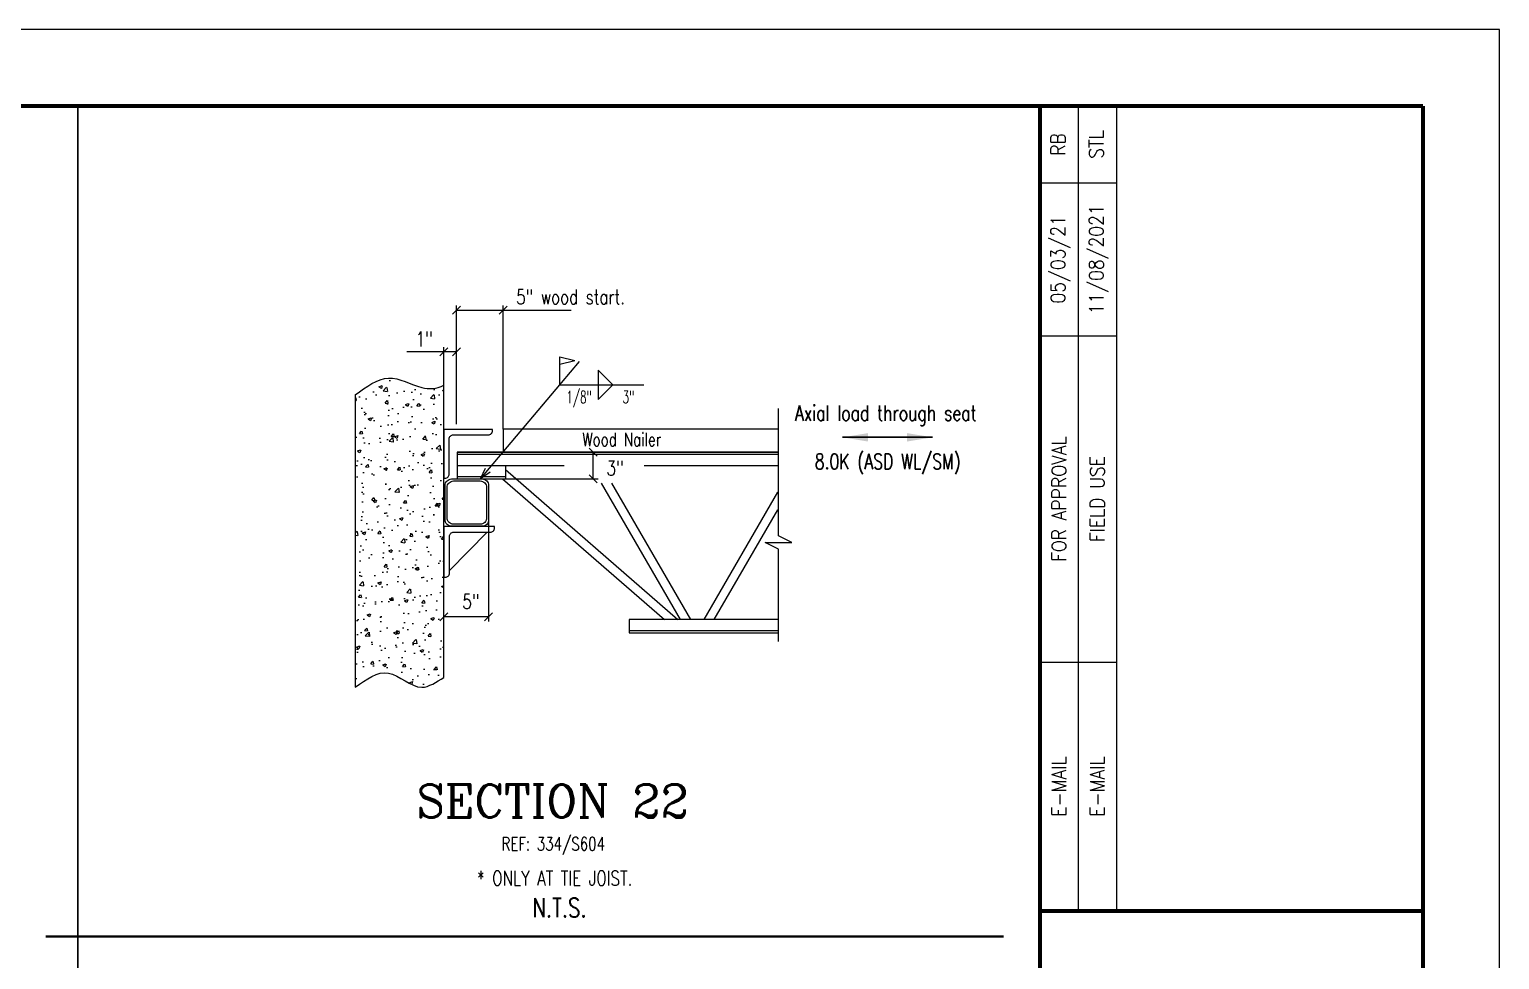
# Paper-space layout 'J1.1' of a CAD drawing. Extents: x -1.7 to 34.3, y -23.5 to 0.5.
# Drawn here: x 24.66 to 34.25, y -5.57 to 0.5 of the extents above; entities that cross this region are included whole.
import ezdxf
from ezdxf.enums import TextEntityAlignment as Align

# ---------------------------------------------------------------- set-up
doc = ezdxf.new("R2010")
doc.units = 0
doc.header["$LTSCALE"] = 0.5
doc.header["$MEASUREMENT"] = 0
doc.layers.get('0').update_dxf_attribs({"linetype": 'CONTINUOUS'})
doc.layers.get('DEFPOINTS').update_dxf_attribs({"linetype": 'CONTINUOUS'})
for name, color, linetype in [('A-DETALLESECCION', 7, 'CONTINUOUS'), ('DIMS', 7, 'CONTINUOUS'), ('SECT-STANDARD', 4, 'CONTINUOUS'), ('TITLE-BORDER-THIN', 254, 'CONTINUOUS')]:
    doc.layers.add(name, color=color, linetype=linetype)
for name, color, linetype, lineweight in [('RTU', 4, 'CONTINUOUS', 20), ('SECT-TEXT-NORMAL', 2, 'CONTINUOUS', 30), ('TITLE-BORDER', 4, 'CONTINUOUS', 70), ('TITLE-ERECTION-NOTES-DECK ONLY', 40, 'CONTINUOUS', 18), ('TITLE-ERECTION-NOTES-JOISTS', 40, 'CONTINUOUS', 18), ('TITLE-INFO-ATTRIB', 1, 'CONTINUOUS', 40), ('Verify', 141, 'CONTINUOUS', 35)]:
    doc.layers.add(name, color=color, linetype=linetype, lineweight=lineweight)
doc.layers.add('TITLE-ACTUAL-PAPER-SIZE', color=250, linetype='CONTINUOUS', plot=False)
doc.styles.add('NORMAL', font='simplex.shx', dxfattribs={"width": 0.75})
doc.styles.add('NOTES', font='romans.shx', dxfattribs={"width": 0.95})
doc.styles.add('Revision Block', font='romans.shx', dxfattribs={"width": 0.875})
doc.styles.add('ROMANC', font='ROMANC.shx')
doc.styles.add('SECTION-ATTRIB-NORM', font='simplex.shx', dxfattribs={"width": 0.75})
doc.styles.add('TITLE-ATTRIB', font='SIMPLEX', dxfattribs={"width": 0.75})
doc.dimstyles.new('SECTIONS', dxfattribs={"dimtxt": 0.125, "dimasz": 0.09375, "dimexe": 0.0625, "dimexo": 0.125, "dimgap": 0.0625, "dimtad": 0, "dimdec": 4, "dimlfac": 96, "dimrnd": 0.0625, "dimzin": 3, "dimdsep": 46, "dimlunit": 4, "dimtxsty": 'SECTION-ATTRIB-NORM', "dimcen": 0.09375, "dimclrt": 2, "dimadec": 0, "dimazin": 0, "dimtfac": 0.625, "dimtdec": 4, "dimtmove": 0, "dimatfit": 2, "dimfxl": 1, "dimtolj": 1, "dimtzin": 3, "dimarcsym": 0})

# ---------------------------------------------------------------- blocks, each defined once
blk = doc.blocks.new('nmbs-d-title')
at = {"layer": 'TITLE-ACTUAL-PAPER-SIZE'}
for p, q in [((34.25, 0.5), (-1.75, 0.5)), ((34.25, -23.5), (34.25, 0.5))]:
    blk.add_line(p, q, dxfattribs=at)
at = {"layer": 'TITLE-BORDER'}
for p, q in [((33.75, 0), (0, 0)), ((31.25, 0), (31.25, -21.5)), ((33.75, 0), (33.75, -23)), ((31.25, -5.25), (33.75, -5.25))]:
    blk.add_line(p, q, dxfattribs=at)
at = {"layer": 'TITLE-ERECTION-NOTES-JOISTS', "style": 'NOTES', "width": 0.95}
blk.add_attdef('PAINT', text='', height=0.0781, dxfattribs=at).set_placement((26.3458, -18.5115), align=Align.BOTTOM_CENTER)
at = {"layer": 'TITLE-INFO-ATTRIB', "style": 'TITLE-ATTRIB', "width": 0.875, "flags": 8}
for tag, height, p in [('CHKR', 0.1875, (33.5312, -14.7811)), ('DTLR', 0.1875, (33.5312, -16.2811)), ('PONO', 0.1875, (33.5312, -19.7005)), ('JOBLOCATION', 0.1875, (32.3646, -20.7005)), ('CUSTOMER', 0.1875, (32.9479, -20.7005)), ('JOB', 0.25, (31.75, -20.7005))]:
    blk.add_attdef(tag, text='', height=height, rotation=90, dxfattribs=at).set_placement(p, align=Align.MIDDLE_LEFT)
for tag, height, p in [('FILENO', 0.1875, (32.8125, -22.1277)), ('DRAWING', 0.3125, (32.5, -22.9402))]:
    blk.add_attdef(tag, text='', height=height, dxfattribs=at).set_placement(p, align=Align.BOTTOM_CENTER)
blk = doc.blocks.new('_OBLIQUE')
at = {"color": 0, "linetype": 'ByBlock'}
blk.add_line((-0.5, -0.5), (0.5, 0.5), dxfattribs=at)
blk = doc.blocks.new('*D2330')
at = {"layer": 'DEFPOINTS', "color": 0, "transparency": 16777216}
for p in [(27.5427, -2.2578), (28.3366, -2.2578), (27.7273, -2.431)]:
    blk.add_point(p, dxfattribs=at)
at = {"layer": 'RTU', "color": 0, "lineweight": -2, "transparency": 16777216}
for p, q in [((27.544, -2.2578), (28.3678, -2.2578)), ((28.3366, -2.431), (28.3366, -2.2578)), ((27.7286, -2.431), (28.3678, -2.431))]:
    blk.add_line(p, q, dxfattribs=at)
at = {"layer": 'RTU', "color": 0, "lineweight": -2, "transparency": 16777216, "xscale": 0.05208333227117334, "yscale": 0.05208333227117334, "zscale": 0.05208333227117334}
for p, rotation in [((28.3366, -2.2578), 90), ((28.3366, -2.431), 270)]:
    blk.add_blockref('_OBLIQUE', p, dxfattribs=dict(at, rotation=rotation))
blk = doc.blocks.new('*D2331')
at = {"layer": 'DEFPOINTS', "color": 0, "transparency": 16777216}
for p in [(27.3614, -1.6031), (27.3614, -1.8207), (27.4437, -2.0758)]:
    blk.add_point(p, dxfattribs=at)
at = {"layer": 'RTU', "color": 0, "lineweight": -2, "transparency": 16777216}
for p, q in [((27.3614, -1.6031), (27.1191, -1.6031)), ((27.3614, -1.8194), (27.3614, -1.5719)), ((27.4437, -1.6031), (27.3614, -1.6031)), ((27.4437, -2.0745), (27.4437, -1.5719))]:
    blk.add_line(p, q, dxfattribs=at)
at = {"layer": 'RTU', "color": 0, "lineweight": -2, "transparency": 16777216, "xscale": 0.05208333227117334, "yscale": 0.05208333227117334, "zscale": 0.05208333227117334, "rotation": 180}
blk.add_blockref('_OBLIQUE', (27.3614, -1.6031), dxfattribs=at)
at = {"layer": 'RTU', "color": 0, "lineweight": -2, "transparency": 16777216, "xscale": 0.05208333227117334, "yscale": 0.05208333227117334, "zscale": 0.05208333227117334}
blk.add_blockref('_OBLIQUE', (27.4437, -1.6031), dxfattribs=at)
blk = doc.blocks.new('*D2332')
at = {"layer": 'DEFPOINTS', "color": 0, "transparency": 16777216}
for p in [(27.6534, -2.6996), (27.3614, -3.3313), (27.3614, -3.3313)]:
    blk.add_point(p, dxfattribs=at)
at = {"layer": 'RTU', "color": 0, "lineweight": -2, "transparency": 16777216}
for p, q in [((27.6534, -2.7009), (27.6534, -3.3626)), ((27.3614, -3.33), (27.3614, -3.3001)), ((27.6534, -3.3313), (27.3614, -3.3313))]:
    blk.add_line(p, q, dxfattribs=at)
at = {"layer": 'RTU', "color": 0, "lineweight": -2, "transparency": 16777216, "xscale": 0.05208333227117334, "yscale": 0.05208333227117334, "zscale": 0.05208333227117334, "rotation": 180}
blk.add_blockref('_OBLIQUE', (27.3614, -3.3313), dxfattribs=at)
at = {"layer": 'RTU', "color": 0, "lineweight": -2, "transparency": 16777216, "xscale": 0.05208333227117334, "yscale": 0.05208333227117334, "zscale": 0.05208333227117334}
blk.add_blockref('_OBLIQUE', (27.6534, -3.3313), dxfattribs=at)
blk = doc.blocks.new('*D2333')
at = {"layer": 'DEFPOINTS', "color": 0, "transparency": 16777216}
for p in [(27.7496, -1.3317), (27.4437, -1.5719), (27.7496, -2.11)]:
    blk.add_point(p, dxfattribs=at)
at = {"layer": 'RTU', "color": 0, "lineweight": -2, "transparency": 16777216}
for p, q in [((27.4437, -1.5706), (27.4437, -1.3005)), ((27.4437, -1.3317), (27.7496, -1.3317)), ((27.7496, -2.1087), (27.7496, -1.3005)), ((27.7496, -1.3317), (28.1918, -1.3317))]:
    blk.add_line(p, q, dxfattribs=at)
at = {"layer": 'RTU', "color": 0, "lineweight": -2, "transparency": 16777216, "xscale": 0.05208333227117334, "yscale": 0.05208333227117334, "zscale": 0.05208333227117334, "rotation": 180}
blk.add_blockref('_OBLIQUE', (27.4437, -1.3317), dxfattribs=at)
at = {"layer": 'RTU', "color": 0, "lineweight": -2, "transparency": 16777216, "xscale": 0.05208333227117334, "yscale": 0.05208333227117334, "zscale": 0.05208333227117334}
blk.add_blockref('_OBLIQUE', (27.7496, -1.3317), dxfattribs=at)
blk = doc.blocks.new('Rel-Rev')
at = {"layer": 'TITLE-BORDER-THIN'}
for p, q in [((0.25, 5.25), (0.25, 0)), ((0, 4.75), (0.25, 4.75)), ((0, 3.75), (0.25, 3.75)), ((0, 1.6224), (0.25, 1.6224))]:
    blk.add_line(p, q, dxfattribs=at)
at = {"layer": 'TITLE-INFO-ATTRIB', "style": 'Revision Block', "width": 0.875}
for tag, p in [('ID', (0.1189, 5)), ('DATE', (0.1189, 4.25)), ('PURPOSE', (0.125, 2.6862)), ('COPIES', (0.125, 0.8112))]:
    blk.add_attdef(tag, text='', height=0.0937, rotation=90, dxfattribs=at).set_placement(p, align=Align.MIDDLE_CENTER)

psp = doc.layouts.new('J1.1')

# ---------------------------------------------------------------- hatches: boundary and pattern name
at = {"layer": 'SECT-STANDARD'}
h = psp.add_hatch(dxfattribs=at)
h.set_pattern_fill('AR-CONC', color=254, scale=0.028869, style=0)
h.set_pattern_definition([(50, (-389.2397, -4688.97327), (0.207063761, -0.018115732), [0.021651532, -0.238166856]), (355, (-389.2397, -4688.97327), (-0.04005572, 0.217148164), [0.017321226, -0.190533485]), (100.4514, (-389.22245, -4688.97478), (0.167008195, 0.199032301), [0.0184009705, -0.202410682]), (46.1842, (-389.2397, -4688.91554), (0.308098722, -0.047783204), [0.032477299, -0.357250284]), (96.6356, (-389.21403, -4688.91952), (0.269825064, 0.281215262), [0.027601457, -0.303615974]), (351.1842, (-389.2397, -4688.91554), (0.269824845, 0.281215472), [0.025981839, -0.285800227]), (21, (-389.21084, -4688.92997), (0.172319365, -0.116230879), [0.021651532, -0.238166856]), (326, (-389.21084, -4688.92997), (0.070241997, 0.209341462), [0.017321226, -0.190533485]), (71.4514, (-389.19648, -4688.93966), (0.242561433, 0.093110393), [0.0184009705, -0.202410682]), (37.5, (-389.239705, -4688.973274), (0.0035103933, 0.0961021607), [0, -0.188223988, 0, -0.193420356, 0, -0.1912552026]), (7.5, (-389.2397, -4688.97327), (0.0759447814, 0.1138615727), [0, -0.1102784716, 0, -0.1838936816, 0, -0.0728934923]), (327.5, (-389.30408, -4688.973274), (0.1541076501, -0.0065113005), [0, -0.0721717746, 0, -0.2251759367, 0, -0.2987911468]), (317.5, (-389.33295, -4688.97327), (0.168358323, 0.028899017), [0, -0.093823307, 0, -0.149539917, 0, -0.2121850173])])
edge = h.paths.add_edge_path()
edge.add_spline(control_points=[(26.78407221, -1.88324276), (26.85624399, -1.83045426), (27.00058753, -1.72487727), (27.1930456, -1.8478404), (27.31333189, -1.84805043), (27.36144641, -1.82067861)], knot_values=[0, 0, 0, 0, 0.2548168766, 0.5096337533, 0.6795116711, 0.6795116711, 0.6795116711, 0.6795116711], degree=3, periodic=0)
edge.add_line((27.36144641, -1.82067861), (27.36144641, -3.72899696))
edge.add_spline(control_points=[(27.36144641, -3.72899696), (27.31333189, -3.75636877), (27.1930456, -3.8443496), (27.00058753, -3.63319561), (26.85624399, -3.73877261), (26.78407221, -3.79156111)], knot_values=[0, 0, 0, 0, 0.1698779178, 0.4246947944, 0.6795116711, 0.6795116711, 0.6795116711, 0.6795116711], degree=3, periodic=0)
edge.add_line((26.78407221, -3.79156111), (26.78407221, -1.88324276))

# ---------------------------------------------------------------- linework, layer by layer
for p, q in [((29.53853675, -2.10869947), (27.74958655, -2.10869947)), ((27.74958655, -2.11000034), (27.74958655, -2.2578245)), ((27.44848974, -2.25782515), (29.53853675, -2.25782517))]:
    psp.add_line(p, q)
at = {"layer": 'A-DETALLESECCION'}
for p, q in [((28.11871309, -1.81829448), (28.11871309, -1.6357656)), ((28.11871309, -1.6357656), (28.21655956, -1.65962911)), ((28.11871309, -1.68349263), (28.21655956, -1.65962911)), ((28.11871309, -1.68349263), (28.21655956, -1.65962911)), ((29.53853675, -2.25782515), (27.74958655, -2.25782516)), ((27.36144641, -3.06109256), (27.36144641, -2.74353676)), ((27.64394155, -2.78028675), (27.39819641, -3.02915346))]:
    psp.add_line(p, q, dxfattribs=at)
psp.add_lwpolyline([(28.36882273, -1.72226597), (28.36882273, -1.914323), (28.46485124, -1.81829448)], close=True, dxfattribs=at)
psp.add_lwpolyline([(29.54589102, -3.49339048), (29.54589102, -2.89004185), (29.45928489, -2.84673878), (29.63249715, -2.84673878), (29.54589102, -2.80343572), (29.54589102, -1.97225871)], dxfattribs=at)
for points in [[(27.42318641, -2.14475427), (27.6525064, -2.14475427, 0.4142135624), (27.6789664, -2.11829427), (27.6789664, -2.10947427), (27.36144641, -2.10947427), (27.36144641, -2.42699426), (27.37026641, -2.42699426, 0.4142135624), (27.39672641, -2.40053426), (27.39672641, -2.17121427, -0.4142135624)], [(27.41193307, -2.43272811), (27.61173397, -2.43272811, -0.4142135624), (27.65340063, -2.47439477), (27.65340063, -2.69962039, -0.4142135624), (27.61173397, -2.74128706), (27.41193307, -2.74128706, -0.4142135624), (27.37026641, -2.69962039), (27.37026641, -2.47439477, -0.4142135624)], [(27.42495391, -2.44574894), (27.59871313, -2.44574894, -0.4142135624), (27.6403798, -2.48741561), (27.6403798, -2.68659956, -0.4142135624), (27.59871313, -2.72826623), (27.42495391, -2.72826623, -0.4142135624), (27.38328724, -2.68659956), (27.38328724, -2.48741561, -0.4142135624)], [(27.42575891, -2.78028675), (27.6646339, -2.78028675, 0.4142135624), (27.6921964, -2.75272425), (27.6921964, -2.74353676), (27.36144641, -2.74353676), (27.36144641, -3.07428675), (27.37063391, -3.07428675, 0.4142135624), (27.39819641, -3.04672425), (27.39819641, -2.80784925, -0.4142135624)]]:
    psp.add_lwpolyline(points, format="xyb", close=True, dxfattribs=at)
at = {"layer": 'DIMS', "color": 7, "linetype": 'Continuous'}
for points in [[(18.50470133, 0.00007497), (24.9733676, 0.00007497), (24.9733676, -5.75105308), (18.50470133, -5.75105308)], [(24.97336745, 0.00007573), (31.25029319, 0.00007573), (31.25029319, -5.75105232), (24.97336745, -5.75105232)]]:
    psp.add_lwpolyline(points, close=True, dxfattribs=at)
at = {"layer": 'SECT-STANDARD', "color": 254}
for p, q in [((27.36144641, -3.72899696), (27.36144641, -1.82067861)), ((26.78407221, -1.88324276), (26.78407221, -3.79156111))]:
    psp.add_line(p, q, dxfattribs=at)
at = {"layer": 'SECT-STANDARD', "color": 1}
for p, q in [((29.53853675, -2.25782515), (27.44848974, -2.25782515)), ((27.44848974, -2.25782515), (27.44848974, -2.43103676)), ((29.53853675, -2.27225945), (27.44848974, -2.27225945)), ((27.44848974, -2.34443096), (28.14660539, -2.34443096)), ((27.76348663, -2.34443096), (27.76348663, -2.43103676)), ((27.76348663, -2.37143004), (28.88917501, -3.35021303)), ((28.66784367, -2.34443096), (29.53853675, -2.34443096)), ((27.44848974, -2.41660246), (27.76348663, -2.41660246)), ((27.44848974, -2.43103676), (27.76348663, -2.43103676)), ((27.74404574, -2.43103676), (28.80118104, -3.35021303)), ((28.38797668, -2.45990536), (28.90360931, -3.35021303)), ((28.45469823, -2.45990536), (28.97033086, -3.35021303)), ((29.53853675, -2.51866705), (29.05693667, -3.35021303)), ((29.53853675, -2.63387059), (29.12365822, -3.35021303)), ((29.53853675, -3.35021303), (28.57023223, -3.35021303)), ((28.57023223, -3.35021303), (28.57023223, -3.43564928)), ((28.57023223, -3.42121498), (29.53853675, -3.42121498)), ((28.57023223, -3.43564928), (29.53853675, -3.43564928))]:
    psp.add_line(p, q, dxfattribs=at)
at = {"layer": 'SECT-STANDARD', "color": 254}
for points in [[(26.78407221, -1.88324276), (26.85624399, -1.83045426), (27.00058753, -1.72487727), (27.1930456, -1.8478404), (27.31333189, -1.84805043), (27.36144641, -1.82067861)], [(26.78407221, -3.79156111), (26.85624399, -3.73877261), (27.00058753, -3.63319561), (27.1930456, -3.8443496), (27.31333189, -3.75636877), (27.36144641, -3.72899696)]]:
    psp.add_open_spline(points, degree=3, knots=[0, 0, 0, 0, 0.25481687665, 0.5096337533, 0.67951167106, 0.67951167106, 0.67951167106, 0.67951167106], dxfattribs=at)
at = {"layer": 'TITLE-ERECTION-NOTES-DECK ONLY'}
psp.add_line((24.76414144, -5.41830937), (31.01414144, -5.41830937), dxfattribs=at)
at = {"layer": 'TITLE-ERECTION-NOTES-JOISTS', "lineweight": 40}
psp.add_line((31.01414144, -5.41830937), (24.76414144, -5.41830937), dxfattribs=at)

# ---------------------------------------------------------------- block references
psp.add_blockref('nmbs-d-title', (0.00029319, 0.00009905))
for p, values in [((31.25029317, -5.24990102), {'COPIES': 'E-MAIL', 'PURPOSE': 'FOR APPROVAL', 'DATE': '05/03/21', 'ID': 'RB'}), ((31.50029315, -5.24990109), {'COPIES': 'E-MAIL', 'PURPOSE': 'FIELD USE', 'DATE': '11/08/2021', 'ID': 'STL'})]:
    psp.add_blockref('Rel-Rev', p).add_auto_attribs(values)

# ---------------------------------------------------------------- texts
at = {"style": 'SECTION-ATTRIB-NORM', "width": 0.75}
psp.add_text('Wood Nailer', height=0.0866061295, dxfattribs=at).set_placement((28.26494938, -2.21845013))
at = {"layer": 'A-DETALLESECCION', "insert": (28.07098914, -4.53328125), "char_height": 0.2147304294, "attachment_point": 5, "style": 'ROMANC'}
psp.add_mtext('\\A1;SECTION 22', dxfattribs=at)
at = {"layer": 'A-DETALLESECCION', "style": 'SECTION-ATTRIB-NORM', "width": 0.625, "flags": 8}
for tag, text, p in [('1/8"', '1/8"', (28.24376791, -1.89831824)), ('3"', '1"', (28.56589894, -1.89831824))]:
    psp.add_attdef(tag, text=text, height=0.080023763, dxfattribs=at).set_placement(p, align=Align.MIDDLE_CENTER)
at = {"layer": 'SECT-TEXT-NORMAL', "lineweight": -2, "style": 'SECTION-ATTRIB-NORM', "width": 0.75}
for s, height, p in [('5" wood start.', 0.096028515, (27.83332408, -1.29299862)), ('3"', 0.096028515, (28.42325536, -2.40958949)), ('5"', 0.096028515, (27.48214234, -3.27961147)), ('REF: 334/S604', 0.08535868, (27.73791446, -4.85551031))]:
    psp.add_text(s, height=height, dxfattribs=at).set_placement(p)
at = {"layer": 'SECT-TEXT-NORMAL', "style": 'SECTION-ATTRIB-NORM', "width": 0.75}
psp.add_text('N.T.S.', height=0.125023998, dxfattribs=at).set_placement((27.93920955, -5.29250659))
at = {"layer": 'SECT-TEXT-NORMAL', "lineweight": -2, "insert": (28.08478401, -5.03719432), "char_height": 0.096028515, "attachment_point": 5, "style": 'SECTION-ATTRIB-NORM'}
psp.add_mtext('* ONLY AT TIE JOIST.', dxfattribs=at)
at = {"layer": 'SECT-TEXT-NORMAL', "lineweight": -2, "style": 'SECTION-ATTRIB-NORM', "width": 0.75, "flags": 8}
psp.add_attdef('1"', text='', height=0.09602852, dxfattribs=at).set_placement((27.28868298, -1.51948727), align=Align.MIDDLE_RIGHT)
at = {"layer": 'Verify', "style": 'NORMAL', "width": 0.75}
for s, p in [('Axial load through seat', (29.65369898, -2.05245521)), ('8.0K (ASD WL/SM)', (29.78190804, -2.3682378))]:
    psp.add_text(s, height=0.0997702612, dxfattribs=at).set_placement(p)

# ---------------------------------------------------------------- dimensions: what is measured, and where the dimension line sits
at = {"layer": 'RTU'}
for base, p1, p2, picture, middle in [((27.74958655, -1.33171885), (27.44371913, -1.5718627), (27.74958655, -2.11000034), '*D2333', (28.19113761, -1.33171885)), ((27.36144641, -1.6031127), (27.44371913, -2.07576373), (27.36144641, -1.82067861), '*D2331', (27.11971889, -1.6031127)), ((27.36144641, -3.33132762), (27.65340063, -2.69962039), (27.36144641, -3.33132762), '*D2332', (27.52026887, -3.33132762))]:
    dim = psp.add_linear_dim(base=base, p1=p1, p2=p2, text=' ', dimstyle='SECTIONS', override={"dimscale": 0.010417, "dimtxt": 5, "dimasz": 5, "dimexe": 3, "dimlfac": 9216.000188, "dimblk1": 'OBLIQUE', "dimblk2": 'OBLIQUE', "dimsah": 1}, dxfattribs=at)
    dim.commit()
    dim.dimension.update_dxf_attribs({"geometry": picture, "text_midpoint": middle, "dimtype": 160})
dim = psp.add_linear_dim(base=(28.33656884, -2.2578245), p1=(27.72730919, -2.43103676), p2=(27.54269716, -2.2578245), angle=90, text=' ', dimstyle='SECTIONS', override={"dimscale": 0.010417, "dimtxt": 5, "dimasz": 5, "dimexe": 3, "dimlfac": 9216.000188, "dimblk1": 'OBLIQUE', "dimblk2": 'OBLIQUE', "dimsah": 1}, dxfattribs=at)
dim.commit()
dim.dimension.update_dxf_attribs({"geometry": '*D2330', "text_midpoint": (28.33656884, -2.34443063), "dimtype": 160})

# ---------------------------------------------------------------- leaders
at = {"layer": 'A-DETALLESECCION'}
psp.add_leader([(27.6016884, -2.43103676), (28.11871309, -1.81829448), (28.66694663, -1.81829448)], dimstyle='SECTIONS', override={"dimscale": 0.010417, "dimasz": 7, "dimldrblk": 'Open30'}, dxfattribs=at)
at = {"layer": 'Verify'}
for points in [[(29.96252672, -2.16106517), (30.55101022, -2.16106517), (29.96252672, -2.16106517)], [(30.55101022, -2.16106517), (29.96252672, -2.16106517), (30.55101022, -2.16106517)]]:
    psp.add_leader(points, dimstyle='SECTIONS', override={"dimscale": 0.010417, "dimasz": 16}, dxfattribs=at)

doc.saveas('drawing.dxf')
